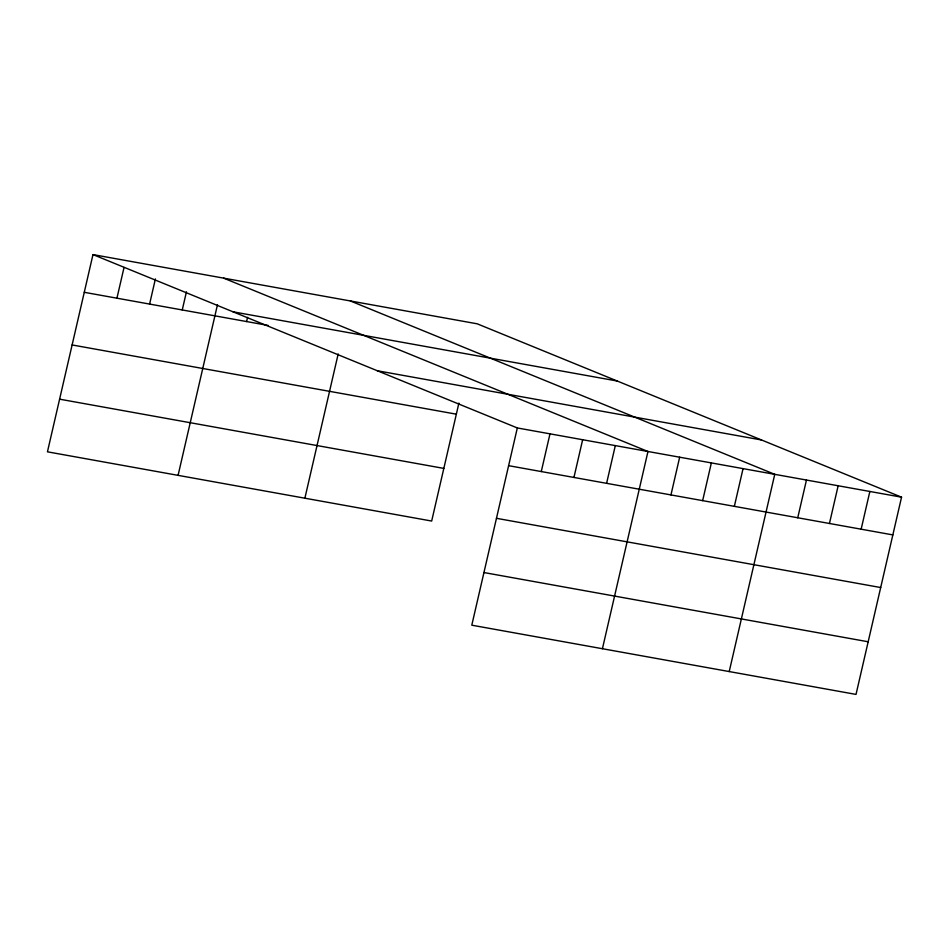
<?xml version="1.0" encoding="UTF-8"?>
<svg xmlns="http://www.w3.org/2000/svg" width="949" height="949" viewBox="0 0 949 949"><rect width="100%" height="100%" fill="white"/><g stroke="black" fill="none" stroke-linecap="round" stroke-linejoin="round"><path stroke-width="1.42" d="M92.978 254.593L517.324 427.952L471.795 625.189L856.022 694.407L901.55 497.181L477.205 323.811L92.978 254.593L47.45 451.819L431.676 521.048L458.901 403.088M116.929 298.2L124.034 267.464M149.598 304.083L155.399 278.935M182.255 309.967L186.443 291.806M178.08 475.354L217.487 304.676M246.61 321.557L247.57 317.369M304.878 498.201L338.188 353.93M541.274 471.558L549.993 433.835M573.943 477.442L582.65 439.731M606.601 483.326L615.308 445.615M602.425 648.725L647.965 451.499L223.62 278.128M670.955 494.927L679.662 457.204M702.651 500.633L711.359 462.922M734.348 506.351L743.055 468.628M729.223 671.56L774.752 474.334L350.406 300.975M797.741 517.774L806.46 480.052M829.45 523.48L838.157 485.758M861.146 529.198L869.853 491.475M233.015 311.806L617.241 381.024M84.271 292.304L268.223 325.448M377.299 370.751L761.513 439.968M72.124 344.95L456.339 414.179M517.324 427.952L901.55 497.181M508.617 465.674L892.843 534.904M59.597 399.173L443.824 468.403M496.469 518.308L880.684 587.538M483.943 572.544L868.169 641.773"/></g></svg>
